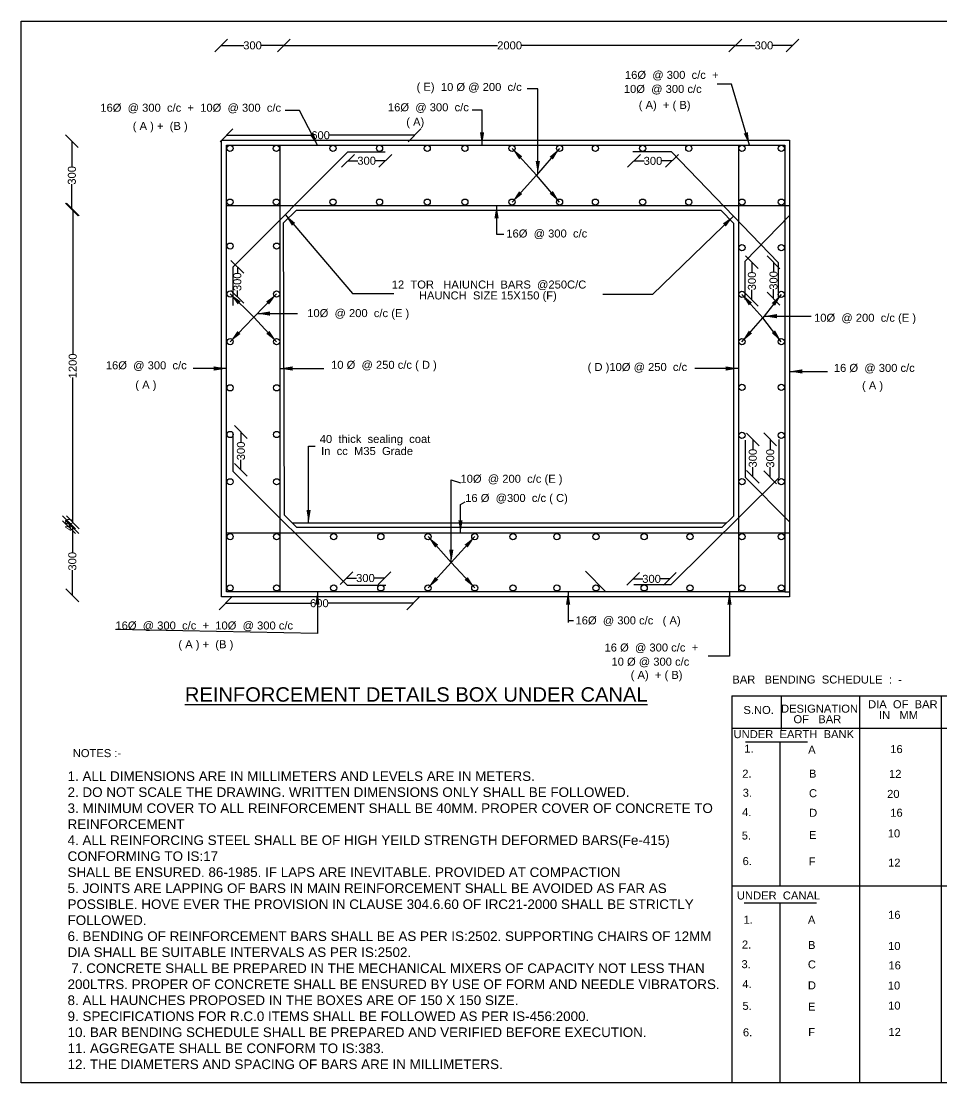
# Model space of a CAD drawing. Header units: millimetres. Extents: x 6083 to 11890, y 1796 to 5113.
# Drawn here: x 6083 to 8959, y 1796 to 5113 of the extents above; entities that cross this region are included whole.
import ezdxf

# ---------------------------------------------------------------- set-up
doc = ezdxf.new("R2010")
doc.units = ezdxf.units.MM
doc.header["$MEASUREMENT"] = 0
for name, color, linetype in [('DIMENSIONS', 7, 'Continuous'), ('DRAWING', 7, 'Continuous'), ('REF', 2, 'Continuous'), ('TEXT', 1, 'Continuous')]:
    doc.layers.add(name, color=color, linetype=linetype)
doc.styles.get("Standard").update_dxf_attribs({"font": 'arial.ttf', "height": 25})
doc.dimstyles.get("Standard").update_dxf_attribs({"dimtxt": 25, "dimasz": 40, "dimexe": 0.18, "dimexo": 0.0625, "dimgap": 0.09, "dimtad": 0, "dimdec": 0, "dimzin": 0, "dimdsep": 46, "dimtxsty": 'Standard', "dimblk": 'OBLIQUE', "dimcen": 0.09, "dimse1": 1, "dimse2": 1, "dimadec": 0, "dimazin": 0, "dimtfac": 1, "dimtdec": 0, "dimtofl": 0, "dimtmove": 0, "dimatfit": 3, "dimfxl": 1, "dimtolj": 1, "dimtzin": 0, "dimarcsym": 0})

# ---------------------------------------------------------------- blocks, each defined once
blk = doc.blocks.new('_Oblique')
at = {"color": 0, "linetype": 'ByBlock', "lineweight": -2}
blk.add_line((-0.5, -0.5), (0.5, 0.5), dxfattribs=at)
blk = doc.blocks.new('*D4')
at = {"layer": 'Defpoints', "color": 0}
for p in [(6707.8, 5037.1), (6903.8, 5037.1), (6903.8, 5037.1)]:
    blk.add_point(p, dxfattribs=at)
at = {"layer": 'DIMENSIONS', "color": 0, "lineweight": -2}
for p, q in [((6707.8, 5037.1), (6778.1, 5037.1)), ((6903.8, 5037.1), (6833.4, 5037.1))]:
    blk.add_line(p, q, dxfattribs=at)
at = {"layer": 'DIMENSIONS', "color": 0, "lineweight": -2, "xscale": 40, "yscale": 40, "zscale": 40, "rotation": 180}
blk.add_blockref('_Oblique', (6707.8, 5037.1), dxfattribs=at)
at = {"layer": 'DIMENSIONS', "color": 0, "lineweight": -2, "xscale": 40, "yscale": 40, "zscale": 40}
blk.add_blockref('_Oblique', (6903.8, 5037.1), dxfattribs=at)
at = {"layer": 'DIMENSIONS', "color": 0, "insert": (6805.8, 5037.1), "char_height": 25, "attachment_point": 5}
blk.add_mtext('\\A1;300', dxfattribs=at)
blk = doc.blocks.new('*D5')
at = {"layer": 'Defpoints', "color": 0}
for p in [(6903.8, 5037.1), (8314.3, 5037.1), (8314.3, 5037.1)]:
    blk.add_point(p, dxfattribs=at)
at = {"layer": 'DIMENSIONS', "color": 0, "lineweight": -2}
for p, q in [((6903.8, 5037.1), (7571.5, 5037.1)), ((8314.3, 5037.1), (7646.7, 5037.1))]:
    blk.add_line(p, q, dxfattribs=at)
at = {"layer": 'DIMENSIONS', "color": 0, "lineweight": -2, "xscale": 40, "yscale": 40, "zscale": 40, "rotation": 180}
blk.add_blockref('_Oblique', (6903.8, 5037.1), dxfattribs=at)
at = {"layer": 'DIMENSIONS', "color": 0, "lineweight": -2, "xscale": 40, "yscale": 40, "zscale": 40}
blk.add_blockref('_Oblique', (8314.3, 5037.1), dxfattribs=at)
at = {"layer": 'DIMENSIONS', "color": 0, "insert": (7609.1, 5037.1), "char_height": 25, "attachment_point": 5}
blk.add_mtext('\\A1;2000', dxfattribs=at)
blk = doc.blocks.new('*D6')
at = {"layer": 'Defpoints', "color": 0}
for p in [(8314.3, 5037.1), (8493.1, 5037.1), (8493.1, 5037.1)]:
    blk.add_point(p, dxfattribs=at)
at = {"layer": 'DIMENSIONS', "color": 0, "lineweight": -2}
for p, q in [((8314.3, 5037.1), (8376.1, 5037.1)), ((8493.1, 5037.1), (8431.4, 5037.1))]:
    blk.add_line(p, q, dxfattribs=at)
at = {"layer": 'DIMENSIONS', "color": 0, "lineweight": -2, "xscale": 40, "yscale": 40, "zscale": 40, "rotation": 180}
blk.add_blockref('_Oblique', (8314.3, 5037.1), dxfattribs=at)
at = {"layer": 'DIMENSIONS', "color": 0, "lineweight": -2, "xscale": 40, "yscale": 40, "zscale": 40}
blk.add_blockref('_Oblique', (8493.1, 5037.1), dxfattribs=at)
at = {"layer": 'DIMENSIONS', "color": 0, "insert": (8403.7, 5037.1), "char_height": 25, "attachment_point": 5}
blk.add_mtext('\\A1;300', dxfattribs=at)
blk = doc.blocks.new('*D7')
at = {"layer": 'Defpoints', "color": 0}
for p in [(6242.1, 4737.7), (6241.3, 4524.6), (6242.1, 4524.6)]:
    blk.add_point(p, dxfattribs=at)
at = {"layer": 'DIMENSIONS', "color": 0, "lineweight": -2}
for p, q in [((6241.3, 4737.7), (6241.3, 4658.8)), ((6241.3, 4524.6), (6241.3, 4603.5))]:
    blk.add_line(p, q, dxfattribs=at)
at = {"layer": 'DIMENSIONS', "color": 0, "lineweight": -2, "xscale": 40, "yscale": 40, "zscale": 40}
for p, rotation in [((6241.3, 4737.7), 90), ((6241.3, 4524.6), 270)]:
    blk.add_blockref('_Oblique', p, dxfattribs=dict(at, rotation=rotation))
at = {"layer": 'DIMENSIONS', "color": 0, "insert": (6241.3, 4631.1), "char_height": 25, "attachment_point": 5, "rotation": 90}
blk.add_mtext('\\A1;300', dxfattribs=at)
blk = doc.blocks.new('*D8')
at = {"layer": 'Defpoints', "color": 0}
for p in [(6241.3, 4524.6), (6241.3, 3547.1), (6244, 3547.1)]:
    blk.add_point(p, dxfattribs=at)
at = {"layer": 'DIMENSIONS', "color": 0, "lineweight": -2}
for p, q in [((6244, 4524.6), (6244, 4072)), ((6244, 3547.1), (6244, 3999.6))]:
    blk.add_line(p, q, dxfattribs=at)
at = {"layer": 'DIMENSIONS', "color": 0, "lineweight": -2, "xscale": 40, "yscale": 40, "zscale": 40}
for p, rotation in [((6244, 4524.6), 90), ((6244, 3547.1), 270)]:
    blk.add_blockref('_Oblique', p, dxfattribs=dict(at, rotation=rotation))
at = {"layer": 'DIMENSIONS', "color": 0, "insert": (6244, 4035.8), "char_height": 25, "attachment_point": 5, "rotation": 90}
blk.add_mtext('\\A1;1200', dxfattribs=at)
blk = doc.blocks.new('*D9')
at = {"layer": 'Defpoints', "color": 0}
for p in [(6232.3, 3531.8), (6244, 3547.1), (6244, 3531.8)]:
    blk.add_point(p, dxfattribs=at)
at = {"layer": 'DIMENSIONS', "color": 0, "lineweight": -2}
blk.add_line((6232.3, 3547.1), (6232.3, 3531.8), dxfattribs=at)
at = {"layer": 'DIMENSIONS', "color": 0, "lineweight": -2, "xscale": 40, "yscale": 40, "zscale": 40}
for p, rotation in [((6232.3, 3547.1), 90), ((6232.3, 3531.8), 270)]:
    blk.add_blockref('_Oblique', p, dxfattribs=dict(at, rotation=rotation))
at = {"layer": 'DIMENSIONS', "color": 0, "insert": (6232.3, 3539.4), "char_height": 25, "attachment_point": 5, "rotation": 90}
blk.add_mtext('\\A1;40', dxfattribs=at)
blk = doc.blocks.new('*D10')
at = {"layer": 'Defpoints', "color": 0}
for p in [(6244, 3531.8), (6242.8, 3319.1), (6244, 3319.1)]:
    blk.add_point(p, dxfattribs=at)
at = {"layer": 'DIMENSIONS', "color": 0, "lineweight": -2}
for p, q in [((6242.8, 3531.8), (6242.8, 3453.1)), ((6242.8, 3319.1), (6242.8, 3397.8))]:
    blk.add_line(p, q, dxfattribs=at)
at = {"layer": 'DIMENSIONS', "color": 0, "lineweight": -2, "xscale": 40, "yscale": 40, "zscale": 40}
for p, rotation in [((6242.8, 3531.8), 90), ((6242.8, 3319.1), 270)]:
    blk.add_blockref('_Oblique', p, dxfattribs=dict(at, rotation=rotation))
at = {"layer": 'DIMENSIONS', "color": 0, "insert": (6242.8, 3425.4), "char_height": 25, "attachment_point": 5, "rotation": 90}
blk.add_mtext('\\A1;300', dxfattribs=at)
blk = doc.blocks.new('*D11')
at = {"layer": 'Defpoints', "color": 0}
for p in [(6724.7, 4759.7), (7312.1, 4759.7), (7312.1, 4756.4)]:
    blk.add_point(p, dxfattribs=at)
at = {"layer": 'DIMENSIONS', "color": 0, "lineweight": -2}
for p, q in [((6724.7, 4756.4), (6990.7, 4756.4)), ((7312.1, 4756.4), (7046.1, 4756.4))]:
    blk.add_line(p, q, dxfattribs=at)
at = {"layer": 'DIMENSIONS', "color": 0, "lineweight": -2, "xscale": 40, "yscale": 40, "zscale": 40, "rotation": 180}
blk.add_blockref('_Oblique', (6724.7, 4756.4), dxfattribs=at)
at = {"layer": 'DIMENSIONS', "color": 0, "lineweight": -2, "xscale": 40, "yscale": 40, "zscale": 40}
blk.add_blockref('_Oblique', (7312.1, 4756.4), dxfattribs=at)
at = {"layer": 'DIMENSIONS', "color": 0, "insert": (7018.4, 4756.4), "char_height": 25, "attachment_point": 5}
blk.add_mtext('\\A1;600', dxfattribs=at)
blk = doc.blocks.new('*D12')
at = {"layer": 'Defpoints', "color": 0}
for p in [(7104, 4705), (7220.6, 4705), (7220.6, 4676.7)]:
    blk.add_point(p, dxfattribs=at)
at = {"layer": 'DIMENSIONS', "color": 0, "lineweight": -2}
for p, q in [((7104, 4676.7), (7134.6, 4676.7)), ((7220.6, 4676.7), (7189.9, 4676.7))]:
    blk.add_line(p, q, dxfattribs=at)
at = {"layer": 'DIMENSIONS', "color": 0, "lineweight": -2, "xscale": 40, "yscale": 40, "zscale": 40, "rotation": 180}
blk.add_blockref('_Oblique', (7104, 4676.7), dxfattribs=at)
at = {"layer": 'DIMENSIONS', "color": 0, "lineweight": -2, "xscale": 40, "yscale": 40, "zscale": 40}
blk.add_blockref('_Oblique', (7220.6, 4676.7), dxfattribs=at)
at = {"layer": 'DIMENSIONS', "color": 0, "insert": (7162.3, 4676.7), "char_height": 25, "attachment_point": 5}
blk.add_mtext('\\A1;300', dxfattribs=at)
blk = doc.blocks.new('*D13')
at = {"layer": 'Defpoints', "color": 0}
for p in [(6745, 4345.6), (6745, 4251.6), (6758.3, 4251.6)]:
    blk.add_point(p, dxfattribs=at)
at = {"layer": 'DIMENSIONS', "color": 0, "lineweight": -2}
for p, q in [((6758.3, 4345.6), (6758.3, 4326.3)), ((6758.3, 4251.6), (6758.3, 4270.9))]:
    blk.add_line(p, q, dxfattribs=at)
at = {"layer": 'DIMENSIONS', "color": 0, "lineweight": -2, "xscale": 40, "yscale": 40, "zscale": 40}
for p, rotation in [((6758.3, 4345.6), 90), ((6758.3, 4251.6), 270)]:
    blk.add_blockref('_Oblique', p, dxfattribs=dict(at, rotation=rotation))
at = {"layer": 'DIMENSIONS', "color": 0, "insert": (6758.3, 4298.6), "char_height": 25, "attachment_point": 5, "rotation": 90}
blk.add_mtext('\\A1;300', dxfattribs=at)
blk = doc.blocks.new('*D14')
at = {"layer": 'Defpoints', "color": 0}
for p in [(6769.9, 3829.5), (6769.5, 3710.9), (6769.9, 3710.9)]:
    blk.add_point(p, dxfattribs=at)
at = {"layer": 'DIMENSIONS', "color": 0, "lineweight": -2}
for p, q in [((6769.5, 3829.5), (6769.5, 3797.9)), ((6769.5, 3710.9), (6769.5, 3742.6))]:
    blk.add_line(p, q, dxfattribs=at)
at = {"layer": 'DIMENSIONS', "color": 0, "lineweight": -2, "xscale": 40, "yscale": 40, "zscale": 40}
for p, rotation in [((6769.5, 3829.5), 90), ((6769.5, 3710.9), 270)]:
    blk.add_blockref('_Oblique', p, dxfattribs=dict(at, rotation=rotation))
at = {"layer": 'DIMENSIONS', "color": 0, "insert": (6769.5, 3770.2), "char_height": 25, "attachment_point": 5, "rotation": 90}
blk.add_mtext('\\A1;300', dxfattribs=at)
blk = doc.blocks.new('*D15')
at = {"layer": 'Defpoints', "color": 0}
for p in [(7997.8, 4678.2), (8116.3, 4678.2), (8116.3, 4676.3)]:
    blk.add_point(p, dxfattribs=at)
at = {"layer": 'DIMENSIONS', "color": 0, "lineweight": -2}
for p, q in [((7997.8, 4676.3), (8029.4, 4676.3)), ((8116.3, 4676.3), (8084.7, 4676.3))]:
    blk.add_line(p, q, dxfattribs=at)
at = {"layer": 'DIMENSIONS', "color": 0, "lineweight": -2, "xscale": 40, "yscale": 40, "zscale": 40, "rotation": 180}
blk.add_blockref('_Oblique', (7997.8, 4676.3), dxfattribs=at)
at = {"layer": 'DIMENSIONS', "color": 0, "lineweight": -2, "xscale": 40, "yscale": 40, "zscale": 40}
blk.add_blockref('_Oblique', (8116.3, 4676.3), dxfattribs=at)
at = {"layer": 'DIMENSIONS', "color": 0, "insert": (8057, 4676.3), "char_height": 25, "attachment_point": 5}
blk.add_mtext('\\A1;300', dxfattribs=at)
blk = doc.blocks.new('*D16')
at = {"layer": 'Defpoints', "color": 0}
for p in [(8430.4, 4359.6), (8430.4, 4245.9), (8433.8, 4245.9)]:
    blk.add_point(p, dxfattribs=at)
at = {"layer": 'DIMENSIONS', "color": 0, "lineweight": -2}
for p, q in [((8433.8, 4359.6), (8433.8, 4330.4)), ((8433.8, 4245.9), (8433.8, 4275.1))]:
    blk.add_line(p, q, dxfattribs=at)
at = {"layer": 'DIMENSIONS', "color": 0, "lineweight": -2, "xscale": 40, "yscale": 40, "zscale": 40}
for p, rotation in [((8433.8, 4359.6), 90), ((8433.8, 4245.9), 270)]:
    blk.add_blockref('_Oblique', p, dxfattribs=dict(at, rotation=rotation))
at = {"layer": 'DIMENSIONS', "color": 0, "insert": (8433.8, 4302.8), "char_height": 25, "attachment_point": 5, "rotation": 90}
blk.add_mtext('\\A1;300', dxfattribs=at)
blk = doc.blocks.new('*D17')
at = {"layer": 'Defpoints', "color": 0}
for p in [(8367.4, 4359.9), (8366.2, 4242.2), (8367.4, 4242.2)]:
    blk.add_point(p, dxfattribs=at)
at = {"layer": 'DIMENSIONS', "color": 0, "lineweight": -2}
for p, q in [((8366.2, 4359.9), (8366.2, 4328.7)), ((8366.2, 4242.2), (8366.2, 4273.4))]:
    blk.add_line(p, q, dxfattribs=at)
at = {"layer": 'DIMENSIONS', "color": 0, "lineweight": -2, "xscale": 40, "yscale": 40, "zscale": 40}
for p, rotation in [((8366.2, 4359.9), 90), ((8366.2, 4242.2), 270)]:
    blk.add_blockref('_Oblique', p, dxfattribs=dict(at, rotation=rotation))
at = {"layer": 'DIMENSIONS', "color": 0, "insert": (8366.2, 4301.1), "char_height": 25, "attachment_point": 5, "rotation": 90}
blk.add_mtext('\\A1;300', dxfattribs=at)
blk = doc.blocks.new('*D18')
at = {"layer": 'Defpoints', "color": 0}
for p in [(8365.3, 3805.6), (8365.3, 3689.4), (8369, 3689.4)]:
    blk.add_point(p, dxfattribs=at)
at = {"layer": 'DIMENSIONS', "color": 0, "lineweight": -2}
for p, q in [((8369, 3805.6), (8369, 3775.2)), ((8369, 3689.4), (8369, 3719.9))]:
    blk.add_line(p, q, dxfattribs=at)
at = {"layer": 'DIMENSIONS', "color": 0, "lineweight": -2, "xscale": 40, "yscale": 40, "zscale": 40}
for p, rotation in [((8369, 3805.6), 90), ((8369, 3689.4), 270)]:
    blk.add_blockref('_Oblique', p, dxfattribs=dict(at, rotation=rotation))
at = {"layer": 'DIMENSIONS', "color": 0, "insert": (8369, 3747.5), "char_height": 25, "attachment_point": 5, "rotation": 90}
blk.add_mtext('\\A1;300', dxfattribs=at)
blk = doc.blocks.new('*D19')
at = {"layer": 'Defpoints', "color": 0}
for p in [(8429.3, 3806.5), (8423.5, 3687.7), (8429.3, 3687.7)]:
    blk.add_point(p, dxfattribs=at)
at = {"layer": 'DIMENSIONS', "color": 0, "lineweight": -2}
for p, q in [((8423.5, 3806.5), (8423.5, 3774.8)), ((8423.5, 3687.7), (8423.5, 3719.4))]:
    blk.add_line(p, q, dxfattribs=at)
at = {"layer": 'DIMENSIONS', "color": 0, "lineweight": -2, "xscale": 40, "yscale": 40, "zscale": 40}
for p, rotation in [((8423.5, 3806.5), 90), ((8423.5, 3687.7), 270)]:
    blk.add_blockref('_Oblique', p, dxfattribs=dict(at, rotation=rotation))
at = {"layer": 'DIMENSIONS', "color": 0, "insert": (8423.5, 3747.1), "char_height": 25, "attachment_point": 5, "rotation": 90}
blk.add_mtext('\\A1;300', dxfattribs=at)
blk = doc.blocks.new('*D20')
at = {"layer": 'Defpoints', "color": 0}
for p in [(7099.3, 3370.6), (7217.9, 3372.9), (7217.9, 3370.6)]:
    blk.add_point(p, dxfattribs=at)
at = {"layer": 'DIMENSIONS', "color": 0, "lineweight": -2}
for p, q in [((7099.3, 3372.9), (7131, 3372.9)), ((7217.9, 3372.9), (7186.3, 3372.9))]:
    blk.add_line(p, q, dxfattribs=at)
at = {"layer": 'DIMENSIONS', "color": 0, "lineweight": -2, "xscale": 40, "yscale": 40, "zscale": 40, "rotation": 180}
blk.add_blockref('_Oblique', (7099.3, 3372.9), dxfattribs=at)
at = {"layer": 'DIMENSIONS', "color": 0, "lineweight": -2, "xscale": 40, "yscale": 40, "zscale": 40}
blk.add_blockref('_Oblique', (7217.9, 3372.9), dxfattribs=at)
at = {"layer": 'DIMENSIONS', "color": 0, "insert": (7158.6, 3372.9), "char_height": 25, "attachment_point": 5}
blk.add_mtext('\\A1;300', dxfattribs=at)
blk = doc.blocks.new('*D21')
at = {"layer": 'Defpoints', "color": 0}
for p in [(7995.3, 3369), (8110, 3370.3), (8110, 3369)]:
    blk.add_point(p, dxfattribs=at)
at = {"layer": 'DIMENSIONS', "color": 0, "lineweight": -2}
for p, q in [((7995.3, 3370.3), (8025, 3370.3)), ((8110, 3370.3), (8080.3, 3370.3))]:
    blk.add_line(p, q, dxfattribs=at)
at = {"layer": 'DIMENSIONS', "color": 0, "lineweight": -2, "xscale": 40, "yscale": 40, "zscale": 40, "rotation": 180}
blk.add_blockref('_Oblique', (7995.3, 3370.3), dxfattribs=at)
at = {"layer": 'DIMENSIONS', "color": 0, "lineweight": -2, "xscale": 40, "yscale": 40, "zscale": 40}
blk.add_blockref('_Oblique', (8110, 3370.3), dxfattribs=at)
at = {"layer": 'DIMENSIONS', "color": 0, "insert": (8052.6, 3370.3), "char_height": 25, "attachment_point": 5}
blk.add_mtext('\\A1;300', dxfattribs=at)
blk = doc.blocks.new('*D22')
at = {"layer": 'Defpoints', "color": 0}
for p in [(6721.3, 3296.9), (7308, 3296.9), (7308, 3294.2)]:
    blk.add_point(p, dxfattribs=at)
at = {"layer": 'DIMENSIONS', "color": 0, "lineweight": -2}
for p, q in [((6721.3, 3294.2), (6986.9, 3294.2)), ((7308, 3294.2), (7042.4, 3294.2))]:
    blk.add_line(p, q, dxfattribs=at)
at = {"layer": 'DIMENSIONS', "color": 0, "lineweight": -2, "xscale": 40, "yscale": 40, "zscale": 40, "rotation": 180}
blk.add_blockref('_Oblique', (6721.3, 3294.2), dxfattribs=at)
at = {"layer": 'DIMENSIONS', "color": 0, "lineweight": -2, "xscale": 40, "yscale": 40, "zscale": 40}
blk.add_blockref('_Oblique', (7308, 3294.2), dxfattribs=at)
at = {"layer": 'DIMENSIONS', "color": 0, "insert": (7014.6, 3294.2), "char_height": 25, "attachment_point": 5}
blk.add_mtext('\\A1;600', dxfattribs=at)

msp = doc.modelspace()

# ---------------------------------------------------------------- linework, layer by layer
at = {"layer": 'DRAWING', "color": 0}
for points in [[(6709.3, 4741), (8484.1, 4741), (8484.1, 3314.5), (6709.3, 3314.5)], [(6724.8, 4725.5), (8468.6, 4725.5), (8468.6, 3330), (6724.8, 3330)]]:
    msp.add_lwpolyline(points, close=True, dxfattribs=at)
for points in [[(6890.8, 4725.5), (6890.8, 3330)], [(8323.8, 4725.5), (8323.8, 3330)], [(6745, 4224.4), (6745, 4345.6), (7104, 4705), (7220.6, 4705)], [(7994.6, 4705.7), (8113.6, 4705.7), (8448.5, 4359.2), (8448.5, 4245.9)], [(6724.8, 4537), (8484.1, 4537)], [(6902.6, 4482.6), (6943.6, 4521.9), (8269, 4521.9), (8308.5, 4481.3), (8308.5, 3566.4), (8272.2, 3530.9), (6943.9, 3530.9), (6905.9, 3569.5), (6902.6, 4482.6)], [(8345.4, 4242.9), (8345.4, 4363.4), (8484.1, 4505.5)], [(7222.3, 3349.6), (7102.3, 3349.6), (6745.1, 3705.8), (6745.1, 3824.2)], [(8449.8, 3805.9), (8449.8, 3685.9), (8113.3, 3351.3), (7997.4, 3351.3)], [(8344.8, 3803.6), (8344.8, 3688.3), (8484.1, 3548.5)], [(6929.7, 3545.3), (8286.9, 3545.3)], [(6724.8, 3513.8), (8484.1, 3513.8)], [(7846.6, 3395), (7910, 3330)], [(8468.6, 3330), (8484.1, 3330)], [(8303.1, 3005.4), (8303.1, 1796.1)], [(8303.1, 3005.4), (9819.9, 3005.4)], [(8457.2, 3004.7), (8457.2, 2900.1)], [(8702.1, 3005.4), (8702.1, 1796.1)], [(8957.7, 3005.4), (8957.7, 1796.1)], [(8303.1, 2903.7), (9819.9, 2903.7)], [(8346.4, 2861.5), (8539.8, 2861.5)], [(8453, 2862.3), (8453, 2410.2)], [(8303.1, 2410.9), (9819.9, 2410.9)], [(8341.8, 2358.7), (8568.3, 2358.7)], [(8453.6, 2358.4), (8453.6, 1796.1)]]:
    msp.add_lwpolyline(points, dxfattribs=at)
for centre in [(6735.3, 4715.5), (6880.3, 4715.5), (7057.2, 4715.5), (7202.6, 4715.5), (7351.6, 4715.5), (7469.3, 4715.5), (7616.7, 4715.5), (7765.1, 4715.5), (7877.3, 4715.5), (8025.1, 4715.5), (8169, 4715.5), (8335.1, 4715.5), (8458, 4715.5), (6735.3, 4547.6), (6880.3, 4547.6), (7057.2, 4547.6), (7202.6, 4547.6), (7351.6, 4547.6), (7469.3, 4547.6), (7616.7, 4547.6), (7765.1, 4547.6), (7877.3, 4547.6), (8025.1, 4547.6), (8169, 4547.6), (8335.1, 4547.6), (8458, 4547.6), (6735.8, 4410.1), (6880.9, 4410.1), (8335.1, 4405.4), (8458, 4405.4), (6735.8, 4260.7), (6880.9, 4260.7), (8335.1, 4259.3), (8458, 4259.3), (6735.8, 4111.3), (6880.9, 4111.3), (8335.1, 4111.3), (8458, 4111.3), (6735.8, 3967.3), (6880.9, 3967.3), (8335.1, 3969), (8458, 3969), (6735.8, 3821.5), (6880.9, 3821.5), (8335.1, 3819.2), (8458, 3819.2), (6735.8, 3673.7), (6880.9, 3673.7), (8335.1, 3674), (8458, 3674), (6735.8, 3502.4), (6880.9, 3502.4), (7059.5, 3502.4), (7206.7, 3502.4), (7354.3, 3502.4), (7500.3, 3502.4), (7619.6, 3502.4), (7756.7, 3502.4), (7879, 3502.4), (8029.5, 3502.4), (8172.6, 3502.4), (8335.1, 3502.4), (8458, 3502.4), (6735.8, 3342.3), (6880.9, 3342.3), (7059.5, 3342.3), (7206.7, 3342.3), (7354.3, 3342.3), (7500.3, 3342.3), (7619.6, 3342.3), (7756.7, 3342.3), (7879, 3342.3), (8029.5, 3342.3), (8172.6, 3342.3), (8335.1, 3342.3), (8458, 3342.3)]:
    msp.add_circle(centre, 9.68, dxfattribs=at)
at = {"layer": 'REF', "color": 0}
msp.add_lwpolyline([(6083, 5112.7), (11888.2, 5112.7), (11888.2, 1796.1), (6083, 1796.1)], close=True, dxfattribs=at)

# ---------------------------------------------------------------- texts
at = {"layer": 'DRAWING', "color": 0}
msp.add_text('NOTES :-', height=25, dxfattribs=at).set_placement((6244.1, 2813.5))
at = {"layer": 'DRAWING', "color": 0, "insert": (6227.8, 2769), "char_height": 30, "width": 2083.868, "attachment_point": 1}
msp.add_mtext('1. ALL DIMENSIONS ARE IN MILLIMETERS AND LEVELS ARE IN METERS. \\P2. DO NOT SCALE THE DRAWING. WRITTEN DIMENSIONS ONLY SHALL BE FOLLOWED. \\P3. MINIMUM COVER TO ALL REINFORCEMENT SHALL BE 40MM. PROPER COVER OF CONCRETE TO REINFORCEMENT\\P4. ALL REINFORCING STEEL SHALL BE OF HIGH YEILD STRENGTH DEFORMED BARS(Fe-415) CONFORMING TO IS:17 \\PSHALL BE ENSURED. 86-1985. IF LAPS ARE INEVITABLE. PROVIDED AT COMPACTION \\P5. JOINTS ARE LAPPING OF BARS IN MAIN REINFORCEMENT SHALL BE AVOIDED AS FAR AS POSSIBLE. HOVE EVER THE PROVISION IN CLAUSE 304.6.60 OF IRC21-2000 SHALL BE STRICTLY FOLLOWED. \\P6. BENDING OF REINFORCEMENT BARS SHALL BE AS PER IS:2502. SUPPORTING CHAIRS OF 12MM DIA SHALL BE SUITABLE INTERVALS AS PER IS:2502.\\P 7. CONCRETE SHALL BE PREPARED IN THE MECHANICAL MIXERS OF CAPACITY NOT LESS THAN 200LTRS. PROPER OF CONCRETE SHALL BE ENSURED BY USE OF FORM AND NEEDLE VIBRATORS. \\P8. ALL HAUNCHES PROPOSED IN THE BOXES ARE OF 150 X 150 SIZE. \\P9. SPECIFICATIONS FOR R.C.0 ITEMS SHALL BE FOLLOWED AS PER IS-456:2000. \\P10. BAR BENDING SCHEDULE SHALL BE PREPARED AND VERIFIED BEFORE EXECUTION. \\P11. AGGREGATE SHALL BE CONFORM TO IS:383. \\P12. THE DIAMETERS AND SPACING OF BARS ARE IN MILLIMETERS. ', dxfattribs=at)
at = {"layer": 'TEXT', "color": 0}
for s, height, p in [('16Ø  @ 300  c/c  +', 25, (7969.5, 4932.6)), ('( E)', 25, (7318.4, 4895.3)), ('10 Ø @ 200  c/c', 25, (7394.3, 4894.7)), ('10Ø  @ 300 c/c', 25, (7966, 4888.7)), ('16Ø  @ 300  c/c  +  10Ø  @ 300  c/c', 25, (6330.2, 4830)), ('16Ø  @ 300  c/c', 25, (7228.9, 4831.4)), ('( A)  + ( B)', 25, (8012.5, 4838.7)), ('( A)', 25, (7286.1, 4786)), ('( A ) +  (B )', 25, (6431.5, 4773)), ('16Ø  @ 300  c/c', 25, (7598.8, 4437)), ('12  TOR   HAIUNCH  BARS  @250C/C', 25, (7240.8, 4277.6)), ('HAUNCH  SIZE 15X150 (F)', 25, (7325.7, 4243.5)), ('10Ø  @ 200  c/c (E )', 25, (6976.6, 4188.3)), ('10Ø  @ 200  c/c (E )', 25, (8560.3, 4173.8)), ('16Ø  @ 300  c/c', 25, (6347.4, 4025.2)), ('10 Ø  @ 250 c/c ( D )', 25, (7051.2, 4026.7)), ('( D )10Ø @ 250  c/c', 25, (7852.9, 4019.9)), ('16 Ø  @ 300 c/c', 25, (8622.3, 4017.1)), ('( A )', 25, (6439.6, 3964.6)), ('( A )', 25, (8710.2, 3962.1)), ('40  thick  sealing  coat', 25, (7015.8, 3795)), ('In  cc  M35  Grade', 25, (7020.1, 3757.4)), ('10Ø  @ 200  c/c (E )', 25, (7455.6, 3670.7)), ('16 Ø  @300  c/c ( C)', 25, (7470.3, 3610.7)), ('16Ø  @ 300 c/c   ( A)', 25, (7815, 3228.2)), ('16Ø  @ 300  c/c  +  10Ø  @ 300 c/c', 25, (6377.3, 3212.3)), ('( A ) +  (B ) ', 25, (6574.1, 3153.6)), ('16 Ø  @ 300 c/c  +', 25, (7905.7, 3143.5)), ('10 Ø @ 300 c/c', 25, (7927.4, 3099.2)), ('( A)  + ( B)', 25, (7987.4, 3057.9)), ('BAR   BENDING  SCHEDULE  :  -', 25, (8305, 3043.5)), ('%%UREINFORCEMENT DETAILS BOX UNDER CANAL', 45, (6594.3, 2986.8)), ('DIA  OF  BAR', 25, (8729.2, 2966.2)), ('S.NO.', 25, (8339.7, 2948.3)), ('DESIGNATION', 25, (8457.2, 2952.4)), ('IN   MM', 25, (8763.1, 2932.3)), ('OF   BAR', 25, (8496, 2919.5)), ('UNDER  EARTH  BANK', 25, (8308.9, 2872.8)), ('1.', 25, (8342.4, 2827.5)), ('A', 25, (8541.9, 2824.2)), ('16', 25, (8798.5, 2826.1)), ('2.', 25, (8336, 2749.2)), ('B', 25, (8544.4, 2749.3)), ('12', 25, (8794.6, 2748.7)), ('3.', 25, (8337.5, 2689.7)), ('C', 25, (8544.4, 2688.3)), ('20', 25, (8788.7, 2686.1)), ('4.', 25, (8335.5, 2629.1)), ('D', 25, (8545, 2627)), ('16', 25, (8798.5, 2627.3)), ('10', 25, (8790.7, 2562.7)), ('5.', 25, (8334.5, 2556.1)), ('E', 25, (8544.4, 2557.6)), ('6.', 25, (8337, 2476.1)), ('F', 25, (8543.8, 2475)), ('12', 25, (8791.7, 2471.3)), ('UNDER  CANAL', 25, (8319.3, 2368.7)), ('16', 25, (8791.7, 2308.3)), ('1.', 25, (8339.9, 2293)), ('A', 25, (8541.1, 2292.7)), ('2.', 25, (8334.9, 2215.5)), ('B', 25, (8541.6, 2214)), ('10', 25, (8791.7, 2211)), ('3.', 25, (8333.6, 2154.1)), ('C', 25, (8541.1, 2153.3)), ('16', 25, (8792.7, 2150.3)), ('4.', 25, (8336.1, 2092.2)), ('D', 25, (8541.1, 2087.9)), ('10', 25, (8790.8, 2087.4)), ('5.', 25, (8336.7, 2023.9)), ('E', 25, (8541.6, 2021.2)), ('10', 25, (8791.7, 2024.7)), ('6.', 25, (8338, 1941.2)), ('F', 25, (8542.1, 1942.1)), ('12', 25, (8792.7, 1942.4))]:
    msp.add_text(s, height=height, dxfattribs=at).set_placement(p)

# ---------------------------------------------------------------- dimensions: what is measured, and where the dimension line sits
at = {"layer": 'DIMENSIONS', "color": 0}
for base, p1, p2, text, picture, middle in [((6903.8, 5037.1), (6707.8, 5037.1), (6903.8, 5037.1), '300', '*D4', (6805.8, 5037.1)), ((8314.3, 5037.1), (6903.8, 5037.1), (8314.3, 5037.1), '2000', '*D5', (7609.1, 5037.1)), ((8493.1, 5037.1), (8314.3, 5037.1), (8493.1, 5037.1), '300', '*D6', (8403.7, 5037.1)), ((7312.1, 4756.4), (6724.7, 4759.7), (7312.1, 4759.7), '600', '*D11', (7018.4, 4756.4)), ((7220.6, 4676.7), (7104, 4705), (7220.6, 4705), '300', '*D12', (7162.3, 4676.7)), ((8116.3, 4676.3), (7997.8, 4678.2), (8116.3, 4678.2), '300', '*D15', (8057, 4676.3)), ((7217.9, 3372.9), (7099.3, 3370.6), (7217.9, 3370.6), '300', '*D20', (7158.6, 3372.9)), ((8110, 3370.3), (7995.3, 3369), (8110, 3369), '300', '*D21', (8052.6, 3370.3)), ((7308, 3294.2), (6721.3, 3296.9), (7308, 3296.9), '600', '*D22', (7014.6, 3294.2))]:
    dim = msp.add_linear_dim(base=base, p1=p1, p2=p2, text=text, dimstyle='Standard', dxfattribs=at)
    dim.commit()
    dim.dimension.update_dxf_attribs({"geometry": picture, "text_midpoint": middle})
for base, p1, p2, text, picture, middle in [((6241.3, 4524.6), (6242.1, 4737.7), (6242.1, 4524.6), '300', '*D7', (6241.3, 4631.1)), ((6244, 3547.1), (6241.3, 4524.6), (6241.3, 3547.1), '1200', '*D8', (6244, 4035.8)), ((8366.2, 4242.2), (8367.4, 4359.9), (8367.4, 4242.2), '300', '*D17', (8366.2, 4301.1)), ((8433.8, 4245.9), (8430.4, 4359.6), (8430.4, 4245.9), '300', '*D16', (8433.8, 4302.8)), ((6758.3, 4251.6), (6745, 4345.6), (6745, 4251.6), '300', '*D13', (6758.3, 4298.6)), ((6769.5, 3710.9), (6769.9, 3829.5), (6769.9, 3710.9), '300', '*D14', (6769.5, 3770.2)), ((8369, 3689.4), (8365.3, 3805.6), (8365.3, 3689.4), '300', '*D18', (8369, 3747.5)), ((8423.5, 3687.7), (8429.3, 3806.5), (8429.3, 3687.7), '300', '*D19', (8423.5, 3747.1)), ((6242.8, 3319.1), (6244, 3531.8), (6244, 3319.1), '300', '*D10', (6242.8, 3425.4))]:
    dim = msp.add_linear_dim(base=base, p1=p1, p2=p2, angle=90, text=text, dimstyle='Standard', dxfattribs=at)
    dim.commit()
    dim.dimension.update_dxf_attribs({"geometry": picture, "text_midpoint": middle})
dim = msp.add_linear_dim(base=(6232.3, 3531.8), p1=(6244, 3547.1), p2=(6244, 3531.8), angle=90, text='40', dimstyle='Standard', dxfattribs=at)
dim.commit()
dim.dimension.update_dxf_attribs({"geometry": '*D9', "text_midpoint": (6232.3, 3539.4), "dimtype": 160})

# ---------------------------------------------------------------- leaders
for points in [[(8358.4, 4725.5), (8302.1, 4916.6), (8257.4, 4916.6)], [(7697.2, 4635.7), (7697.2, 4901.6), (7664.1, 4901.6)], [(7008.7, 4725.5), (6952.3, 4834.2), (6907.5, 4834.2)], [(7522.9, 4725.5), (7522.9, 4835.2), (7492.5, 4835.2)], [(6907.8, 4508.6), (7118.4, 4262.3), (7246.9, 4262.3)], [(8308.7, 4503.9), (8055.1, 4259), (7900.7, 4259)], [(6820.6, 4199.4), (6946.6, 4199.4)], [(8404.2, 4191.2), (8551.2, 4191.2)], [(6724.8, 4027.7), (6619.8, 4027.7)], [(6890.8, 4027.7), (7028.3, 4027.7)], [(8323.8, 4027.7), (8187.8, 4027.7)], [(8484.1, 4018.5), (8602.1, 4018.5)], [(6981, 3545.3), (6981, 3785.1), (7001.2, 3785.1)], [(7426.8, 3422), (7426.8, 3680.1), (7455.6, 3670.7)], [(7455.6, 3513.8), (7455.6, 3603.3), (7470.3, 3610.7)], [(7008.5, 3330), (7008.5, 3199.4), (6377.3, 3212.3)], [(7791.8, 3330), (7791.8, 3252.8), (7791.8, 3234.4)], [(8296.1, 3330), (8296.1, 3128.5), (8229.6, 3128.5)]]:
    msp.add_leader(points, dimstyle='Standard', override={"dimgap": 0.09, "dimtad": 0}, dxfattribs=at)
at = {"layer": 'DRAWING', "color": 0}
for points, override in [([(7616.7, 4715.5), (7693.6, 4631.4)], {"dimgap": 0.09, "dimtad": 0}), ([(7765.1, 4715.5), (7693.6, 4631.4)], {"dimasz": 40, "dimgap": 0.09, "dimtad": 0}), ([(7616.7, 4547.6), (7693.6, 4631.4)], {"dimgap": 0.09, "dimtad": 0}), ([(7765.1, 4547.6), (7693.6, 4631.4)], {"dimgap": 0.09, "dimtad": 0}), ([(7568.3, 4537), (7568.3, 4447.1), (7591.1, 4447.1)], {"dimgap": 0.09, "dimtad": 0}), ([(6735.8, 4260.7), (6809.5, 4188.1)], {"dimgap": 0.09, "dimtad": 0}), ([(6880.9, 4260.7), (6807.7, 4186.3)], {"dimgap": 0.09, "dimtad": 0}), ([(8335.1, 4259.3), (8399.8, 4185.5)], {"dimgap": 0.09, "dimtad": 0}), ([(8458, 4259.3), (8399.8, 4185.5)], {"dimgap": 0.09, "dimtad": 0}), ([(6735.8, 4111.3), (6807.7, 4186.3)], {"dimgap": 0.09, "dimtad": 0}), ([(6880.9, 4111.3), (6809.5, 4188.1)], {"dimgap": 0.09, "dimtad": 0}), ([(8335.1, 4111.3), (8399.8, 4185.5)], {"dimgap": 0.09, "dimtad": 0}), ([(8458, 4111.3), (8399.8, 4185.5)], {"dimgap": 0.09, "dimtad": 0}), ([(7354.3, 3502.4), (7426.8, 3422)], {"dimgap": 0.09, "dimtad": 0}), ([(7500.3, 3502.4), (7426.8, 3422)], {"dimgap": 0.09, "dimtad": 0}), ([(7354.3, 3342.3), (7426.8, 3422)], {"dimgap": 0.09, "dimtad": 0}), ([(7500.3, 3342.3), (7426.8, 3422)], {"dimgap": 0.09, "dimtad": 0}), ([(7791.8, 3330), (7791.8, 3240.5), (7808.9, 3240.5)], {"dimgap": 0.09, "dimtad": 0})]:
    msp.add_leader(points, dimstyle='Standard', override=override, dxfattribs=at)

doc.saveas('drawing.dxf')
